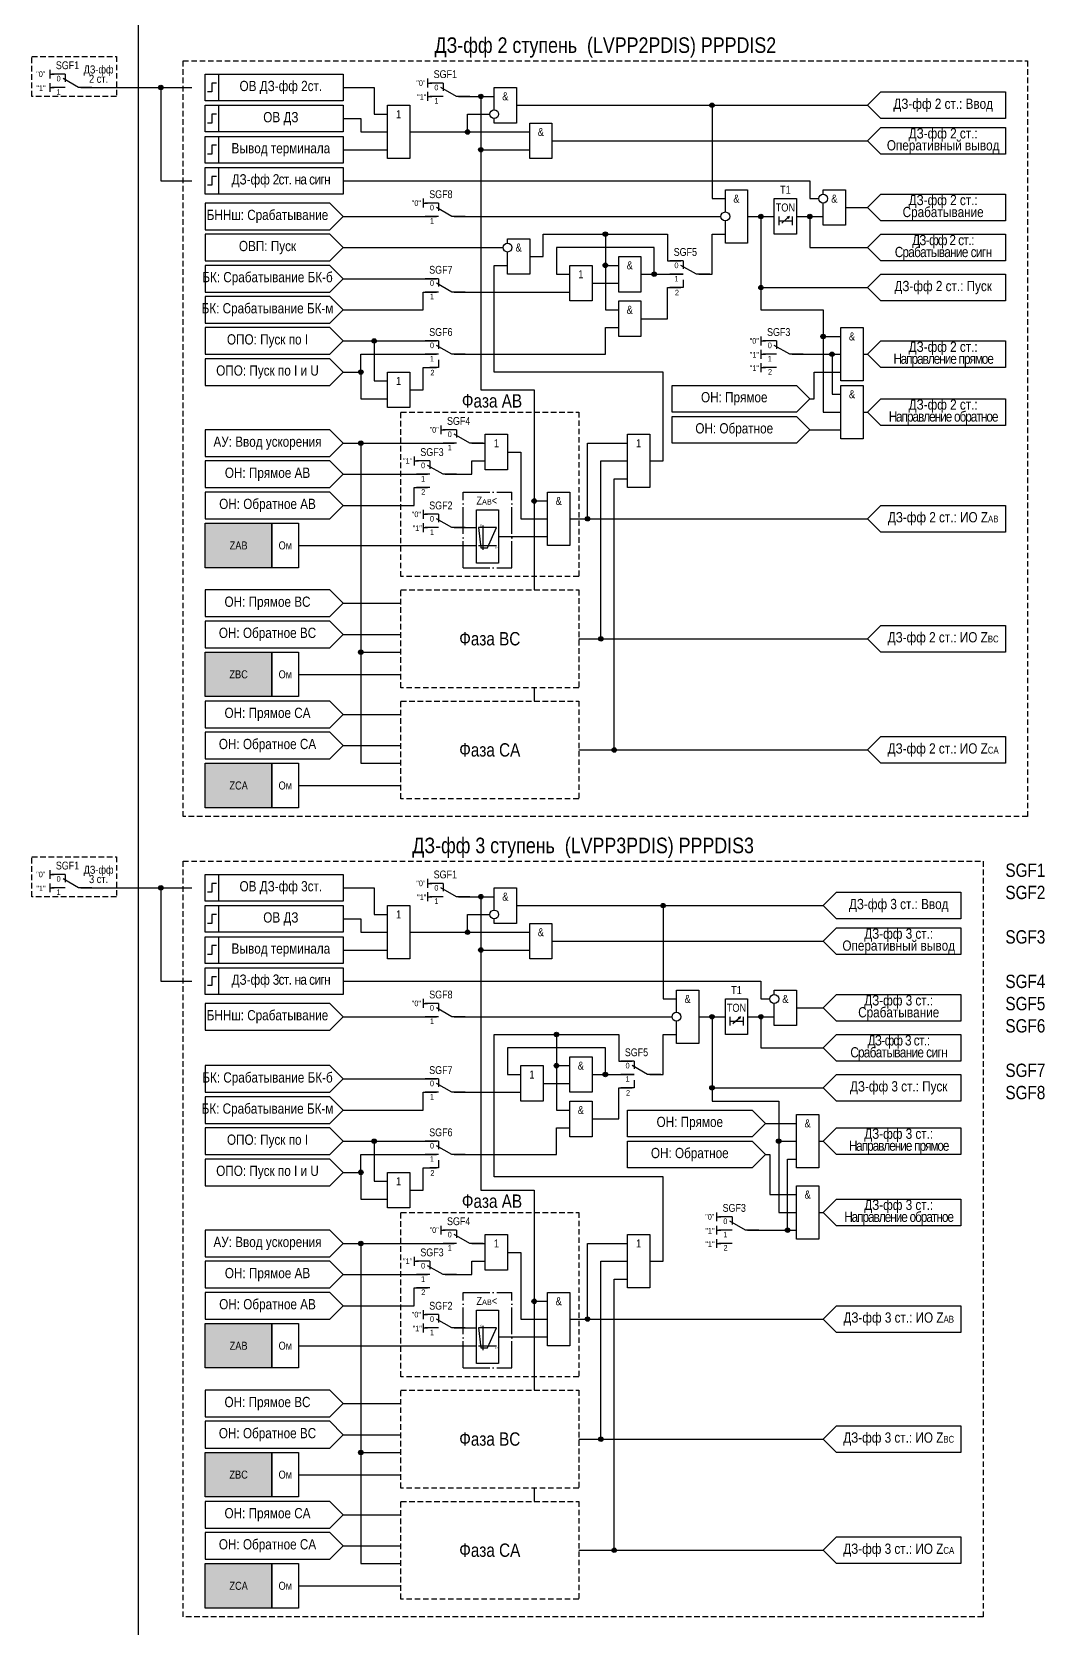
# Model space of a CAD drawing. Header units: millimetres. Extents: x -68 to 4847, y -35 to 2390.
# Drawn here: x -24 to 202.6, y 802.5 to 1161.5 of the extents above; entities that cross this region are included whole.
import ezdxf
from ezdxf.enums import TextEntityAlignment as Align

# ---------------------------------------------------------------- set-up
doc = ezdxf.new("R2010")
doc.units = ezdxf.units.MM
doc.linetypes.add('ACAD_ISO04W100', pattern=[30, 24, -3, 0, -3])
doc.linetypes.add('штриховая2', pattern=[0.375, 0.25, -0.125])
doc.layers.add('TEXT', color=7, linetype='Continuous', lineweight=25)
doc.layers.add('Основная', color=7, linetype='Continuous')
doc.styles.add('1.8_Gost_RD', font='ARIALN.TTF', dxfattribs={"height": 1.8})
doc.styles.add('2.5_Gost_RD', font='ARIALN.TTF', dxfattribs={"height": 2.5})
doc.styles.add('3.5_Gost_RD', font='ARIALN.TTF', dxfattribs={"height": 3.5})
doc.styles.add('Вывод', font='ARIALN.TTF', dxfattribs={"height": 2.5})
doc.styles.add('Компонент', font='ARIALN.TTF', dxfattribs={"height": 3.5})

# ---------------------------------------------------------------- blocks, each defined once
blk = doc.blocks.new('*U31')
at = {"layer": 'Основная', "color": 0}
blk.add_line((0, 0), (7, 4), dxfattribs=at)
at = {"layer": 'Основная', "ltscale": 0.35}
blk.add_line((6, 6), (6, 2.5), dxfattribs=at)
blk = doc.blocks.new('*U32')
at = {"layer": 'Основная', "color": 0}
for p, q in [((-3, 6), (-9, 6)), ((-3, 0), (-9, 0)), ((9, 0), (3, 0))]:
    blk.add_line(p, q, dxfattribs=at)
at = {"layer": 'Основная', "ltscale": 0.25, "xscale": -1}
blk.add_blockref('*U31', (3, 0), dxfattribs=at)
at = {"layer": 'Основная'}
for tag, height, style, p in [('В1', 2.5, 'Вывод', (-14, 6)), ('ОУ', 3.5, 'Компонент', (-2, 10)), ('В2', 2.5, 'Вывод', (-6, 4)), ('В3', 2.5, 'Вывод', (-6, -2))]:
    blk.add_attdef(tag, text='', height=height, dxfattribs=dict(at, style=style)).set_placement(p, align=Align.MIDDLE_CENTER)
blk = doc.blocks.new('Точка')
at = {"ltscale": 100}
h = blk.add_hatch(color=256, dxfattribs=at)
h.dxf.hatch_style = 1
edge = h.paths.add_edge_path()
edge.add_arc((0, 0), 0.5, 0, 360)
blk.add_circle((0, 0), 0.5, dxfattribs=at)
blk = doc.blocks.new('*U42')
at = {"layer": 'Основная', "color": 0}
for p, q in [((-3, 6), (-9, 6)), ((-3, 0), (-9, 0)), ((9, 0), (3, 0))]:
    blk.add_line(p, q, dxfattribs=at)
at = {"layer": 'Основная', "ltscale": 0.25, "xscale": -1}
blk.add_blockref('*U31', (3, 0), dxfattribs=at)
at = {"layer": 'Основная'}
for tag, height, style, p in [('В1', 2.5, 'Вывод', (-13, 6)), ('ОУ', 3.5, 'Компонент', (-2, 10)), ('В2', 2.5, 'Вывод', (-6, 4)), ('В3', 2.5, 'Вывод', (-6, -2))]:
    blk.add_attdef(tag, text='', height=height, dxfattribs=dict(at, style=style)).set_placement(p, align=Align.MIDDLE_CENTER)
blk = doc.blocks.new('*U48')
at = {"layer": 'Основная', "color": 0}
for p, q in [((-3, 6), (-9, 6)), ((-3, 0), (-9, 0)), ((9, 0), (3, 0))]:
    blk.add_line(p, q, dxfattribs=at)
at = {"layer": 'Основная', "ltscale": 0.25, "xscale": -1}
blk.add_blockref('*U31', (3, 0), dxfattribs=at)
at = {"layer": 'Основная'}
for tag, height, style, p in [('В1', 2.5, 'Вывод', (-13, 6)), ('ОУ', 3.5, 'Компонент', (-2, 10)), ('В2', 2.5, 'Вывод', (-6, 4)), ('В3', 2.5, 'Вывод', (-6, -2))]:
    blk.add_attdef(tag, text='', height=height, dxfattribs=dict(at, style=style)).set_placement(p, align=Align.MIDDLE_CENTER)
blk = doc.blocks.new('*U47')
at = {"layer": 'Основная', "color": 0}
for p, q in [((-3, 6), (-9, 6)), ((-3, 0), (-9, 0)), ((9, 0), (3, 0))]:
    blk.add_line(p, q, dxfattribs=at)
at = {"layer": 'Основная', "ltscale": 0.25, "xscale": -1}
blk.add_blockref('*U31', (3, 0), dxfattribs=at)
at = {"layer": 'Основная'}
for tag, height, style, p in [('В1', 2.5, 'Вывод', (-13, 6)), ('ОУ', 3.5, 'Компонент', (-2, 10)), ('В2', 2.5, 'Вывод', (-6, 4)), ('В3', 2.5, 'Вывод', (-6, -2))]:
    blk.add_attdef(tag, text='', height=height, dxfattribs=dict(at, style=style)).set_placement(p, align=Align.MIDDLE_CENTER)
blk = doc.blocks.new('*U22')
at = {"layer": 'Основная', "linetype": 'ACAD_ISO04W100', "ltscale": 0.25}
for p, q in [((0, 0), (11, 0)), ((0, -17), (0, 0)), ((11, -17), (11, 0)), ((0, -17), (11, -17))]:
    blk.add_line(p, q, dxfattribs=at)
at = {"layer": 'Основная', "style": 'Компонент'}
blk.add_attdef('ОУ', text='', height=3.5, dxfattribs=at).set_placement((11, 0), align=Align.MIDDLE_CENTER)
blk = doc.blocks.new('*U43')
at = {"layer": 'Основная', "color": 0}
for p, q in [((-3, 6), (-9, 6)), ((-3, 0), (-9, 0)), ((9, 0), (3, 0))]:
    blk.add_line(p, q, dxfattribs=at)
at = {"layer": 'Основная', "ltscale": 0.25, "xscale": -1}
blk.add_blockref('*U31', (3, 0), dxfattribs=at)
at = {"layer": 'Основная'}
for tag, height, style, p in [('В1', 2.5, 'Вывод', (-14, 6)), ('ОУ', 3.5, 'Компонент', (-2, 10)), ('В2', 2.5, 'Вывод', (-6, 4)), ('В3', 2.5, 'Вывод', (-6, -2))]:
    blk.add_attdef(tag, text='', height=height, dxfattribs=dict(at, style=style)).set_placement(p, align=Align.MIDDLE_CENTER)

msp = doc.modelspace()

# ---------------------------------------------------------------- hatches: boundary and pattern name
at = {"ltscale": 100, "true_color": 0xef8637}
h = msp.add_hatch(color=30, dxfattribs=at)
h.dxf.hatch_style = 1
h.paths.add_polyline_path([(15, 1051), (30, 1051), (30, 1041), (15, 1041)])
h = msp.add_hatch(color=30, dxfattribs=at)
h.dxf.hatch_style = 1
h.paths.add_polyline_path([(15, 1022), (30, 1022), (30, 1012), (15, 1012)])
h = msp.add_hatch(color=30, dxfattribs=at)
h.dxf.hatch_style = 1
h.paths.add_polyline_path([(15, 997), (30, 997), (30, 987), (15, 987)])
h = msp.add_hatch(color=30, dxfattribs=at)
h.dxf.hatch_style = 1
h.paths.add_polyline_path([(15, 871), (30, 871), (30, 861), (15, 861)])
h = msp.add_hatch(color=30, dxfattribs=at)
h.dxf.hatch_style = 1
h.paths.add_polyline_path([(15, 842), (30, 842), (30, 832), (15, 832)])
h = msp.add_hatch(color=30, dxfattribs=at)
h.dxf.hatch_style = 1
h.paths.add_polyline_path([(15, 817), (30, 817), (30, 807), (15, 807)])

# ---------------------------------------------------------------- linework, layer by layer
at = {"color": 6, "ltscale": 100}
for p, q in [((-20, 1153), (-20, 1151)), ((-20, 1152), (-19, 1152)), ((-20, 1150), (-20, 1148)), ((-20, 1149), (-19, 1149)), ((-20, 973), (-20, 971)), ((-20, 972), (-19, 972)), ((-20, 970), (-20, 968)), ((-20, 969), (-19, 969))]:
    msp.add_line(p, q, dxfattribs=at)
at = {"ltscale": 100}
for p, q in [((65, 1151), (65, 1149)), ((65, 1150), (66, 1150)), ((65, 1148), (65, 1146)), ((65, 1147), (66, 1147)), ((64, 1124), (64, 1122)), ((64, 1123), (65, 1123)), ((140, 1093), (140, 1091)), ((140, 1092), (141, 1092)), ((140, 1090), (140, 1088)), ((140, 1089), (141, 1089)), ((140, 1087), (140, 1085)), ((140, 1086), (141, 1086)), ((143.5, 1086), (140.5, 1086)), ((68, 1073), (68, 1071)), ((68, 1072), (69, 1072)), ((62, 1066), (62, 1064)), ((62, 1065), (63, 1065)), ((65.5, 1059), (62.5, 1059)), ((64, 1054), (64, 1052)), ((64, 1053), (65, 1053)), ((64, 1051), (64, 1049)), ((64, 1050), (65, 1050)), ((65, 971), (65, 969)), ((65, 970), (66, 970)), ((65, 968), (65, 966)), ((65, 967), (66, 967)), ((64, 944), (64, 942)), ((64, 943), (65, 943)), ((130, 896), (130, 894)), ((130, 895), (131, 895)), ((68, 893), (68, 891)), ((68, 892), (69, 892)), ((130, 893), (130, 891)), ((130, 892), (131, 892)), ((130, 890), (130, 888)), ((130, 889), (131, 889)), ((133.5, 889), (130.5, 889)), ((62, 886), (62, 884)), ((62, 885), (63, 885)), ((65.5, 879), (62.5, 879)), ((64, 874), (64, 872)), ((64, 873), (65, 873)), ((64, 871), (64, 869)), ((64, 870), (65, 870))]:
    msp.add_line(p, q, dxfattribs=at)
at = {"color": 7, "ltscale": 100}
for p, q in [((144.7027, 1118.463), (146.3736, 1119.9489)), ((146.3736, 1119.9489), (145.8516, 1119.7261)), ((146.3736, 1119.9489), (146.1068, 1119.4826)), ((133.7027, 938.463), (135.3736, 939.9489)), ((135.3736, 939.9489), (134.8516, 939.7261)), ((135.3736, 939.9489), (135.1068, 939.4826))]:
    msp.add_line(p, q, dxfattribs=at)
at = {"color": 3, "ltscale": 100}
msp.add_lwpolyline([(0, 1360), (370, 1360), (370, 0), (0, 0)], close=True, dxfattribs=at)
at = {"color": 6, "linetype": 'штриховая2', "ltscale": 5}
for points in [[(-24, 1156), (-5, 1156), (-5, 1147), (-24, 1147)], [(-24, 976), (-5, 976), (-5, 967), (-24, 967)]]:
    msp.add_lwpolyline(points, close=True, dxfattribs=at)
at = {"linetype": 'штриховая2', "ltscale": 5}
for points in [[(10, 1155), (200, 1155), (200, 985), (10, 985)], [(10, 975), (190, 975), (190, 805), (10, 805)]]:
    msp.add_lwpolyline(points, close=True, dxfattribs=at)
at = {"color": 6, "ltscale": 100}
for points in [[(-13, 1149), (12, 1149)], [(-13, 1149), (5, 1149), (5, 1128), (12, 1128)], [(-13, 969), (12, 969)], [(-13, 969), (5, 969), (5, 948), (12, 948)]]:
    msp.add_lwpolyline(points, dxfattribs=at)
at = {"ltscale": 100}
for points in [[(15, 1152), (18, 1152), (18, 1146), (15, 1146)], [(15, 1152), (46, 1152), (46, 1146), (15, 1146)], [(195, 1142), (167, 1142), (164, 1145), (167, 1148), (195, 1148)], [(15, 1145), (18, 1145), (18, 1139), (15, 1139)], [(15, 1145), (46, 1145), (46, 1139), (15, 1139)], [(56, 1145), (61, 1145), (61, 1133), (56, 1133)], [(88, 1141), (93, 1141), (93, 1133), (88, 1133)], [(167, 1140), (195, 1140), (195, 1134), (167, 1134), (164, 1137)], [(15, 1138), (18, 1138), (18, 1132), (15, 1132)], [(15, 1138), (46, 1138), (46, 1132), (15, 1132)], [(15, 1131), (18, 1131), (18, 1125), (15, 1125)], [(15, 1131), (46, 1131), (46, 1125), (15, 1125)], [(143, 1124), (148, 1124), (148, 1116), (143, 1116)], [(167, 1125), (195, 1125), (195, 1119), (167, 1119), (164, 1122)], [(167, 1116), (195, 1116), (195, 1110), (167, 1110), (164, 1113)], [(108, 1103), (108, 1111), (113, 1111), (113, 1103)], [(167, 1107), (195, 1107), (195, 1101), (167, 1101), (164, 1104)], [(108, 1093), (108, 1101), (113, 1101), (113, 1093)], [(158, 1095), (163, 1095), (163, 1083), (158, 1083)], [(195, 1086), (167, 1086), (164, 1089), (167, 1092), (195, 1092)], [(56, 1085), (61, 1085), (61, 1077), (56, 1077)], [(148, 1082), (151, 1079), (148, 1076), (120, 1076), (120, 1082)], [(158, 1082), (163, 1082), (163, 1070), (158, 1070)], [(195, 1073), (167, 1073), (164, 1076), (167, 1079), (195, 1079)], [(148, 1075), (151, 1072), (148, 1069), (120, 1069), (120, 1075)], [(110, 1071), (115, 1071), (115, 1059), (110, 1059)], [(92, 1058), (97, 1058), (97, 1046), (92, 1046)], [(76, 1054), (81, 1054), (81, 1042), (76, 1042)], [(195, 1055), (195, 1049), (167, 1049), (164, 1052), (167, 1055)], [(15, 1051), (30, 1051), (30, 1041), (15, 1041)], [(30, 1051), (36, 1051), (36, 1041), (30, 1041)], [(195, 1028), (195, 1022), (167, 1022), (164, 1025), (167, 1028)], [(15, 1022), (30, 1022), (30, 1012), (15, 1012)], [(30, 1022), (36, 1022), (36, 1012), (30, 1012)], [(195, 1003), (195, 997), (167, 997), (164, 1000), (167, 1003)], [(15, 997), (30, 997), (30, 987), (15, 987)], [(30, 997), (36, 997), (36, 987), (30, 987)], [(15, 972), (18, 972), (18, 966), (15, 966)], [(15, 972), (46, 972), (46, 966), (15, 966)], [(185, 962), (157, 962), (154, 965), (157, 968), (185, 968)], [(15, 965), (18, 965), (18, 959), (15, 959)], [(15, 965), (46, 965), (46, 959), (15, 959)], [(56, 965), (61, 965), (61, 953), (56, 953)], [(88, 961), (93, 961), (93, 953), (88, 953)], [(157, 960), (185, 960), (185, 954), (157, 954), (154, 957)], [(15, 958), (18, 958), (18, 952), (15, 952)], [(15, 958), (46, 958), (46, 952), (15, 952)], [(15, 951), (18, 951), (18, 945), (15, 945)], [(15, 951), (46, 951), (46, 945), (15, 945)], [(157, 945), (185, 945), (185, 939), (157, 939), (154, 942)], [(132, 944), (137, 944), (137, 936), (132, 936)], [(157, 936), (185, 936), (185, 930), (157, 930), (154, 933)], [(97, 923), (97, 931), (102, 931), (102, 923)], [(157, 927), (185, 927), (185, 921), (157, 921), (154, 924)], [(97, 913), (97, 921), (102, 921), (102, 913)], [(138, 919), (141, 916), (138, 913), (110, 913), (110, 919)], [(148, 918), (153, 918), (153, 906), (148, 906)], [(138, 912), (141, 909), (138, 906), (110, 906), (110, 912)], [(185, 909), (157, 909), (154, 912), (157, 915), (185, 915)], [(56, 905), (61, 905), (61, 897), (56, 897)], [(148, 902), (153, 902), (153, 890), (148, 890)], [(185, 893), (157, 893), (154, 896), (157, 899), (185, 899)], [(110, 891), (115, 891), (115, 879), (110, 879)], [(92, 878), (97, 878), (97, 866), (92, 866)], [(76, 874), (81, 874), (81, 862), (76, 862)], [(185, 875), (185, 869), (157, 869), (154, 872), (157, 875)], [(15, 871), (30, 871), (30, 861), (15, 861)], [(30, 871), (36, 871), (36, 861), (30, 861)], [(185, 848), (185, 842), (157, 842), (154, 845), (157, 848)], [(15, 842), (30, 842), (30, 832), (15, 832)], [(30, 842), (36, 842), (36, 832), (30, 832)], [(185, 823), (185, 817), (157, 817), (154, 820), (157, 823)], [(15, 817), (30, 817), (30, 807), (15, 807)], [(30, 817), (36, 817), (36, 807), (30, 807)]]:
    msp.add_lwpolyline(points, close=True, dxfattribs=at)
at = {"lineweight": 30, "ltscale": 100}
for points in [[(17.5, 1150), (16.5, 1150), (16.5, 1148), (15.5, 1148)], [(17.5, 1143), (16.5, 1143), (16.5, 1141), (15.5, 1141)], [(17.5, 1136), (16.5, 1136), (16.5, 1134), (15.5, 1134)], [(17.5, 1129), (16.5, 1129), (16.5, 1127), (15.5, 1127)], [(17.5, 970), (16.5, 970), (16.5, 968), (15.5, 968)], [(17.5, 963), (16.5, 963), (16.5, 961), (15.5, 961)], [(17.5, 956), (16.5, 956), (16.5, 954), (15.5, 954)], [(17.5, 949), (16.5, 949), (16.5, 947), (15.5, 947)]]:
    msp.add_lwpolyline(points, dxfattribs=at)
at = {"ltscale": 100}
for points in [[(46, 1149), (53, 1149), (53, 1143), (56, 1143)], [(80, 1144), (80, 1149), (85, 1149), (85, 1141), (80, 1141), (80, 1142)], [(72, 1147), (80, 1147)], [(72, 1147), (72, 1147)], [(72, 1147), (77, 1147), (77, 1135), (88, 1135)], [(72, 1147), (77, 1147), (77, 1081), (89, 1081), (89, 1056), (92, 1056)], [(72, 1147), (77, 1147), (77, 1081), (89, 1081), (89, 1036)], [(46, 1142), (50, 1142), (50, 1139), (56, 1139)], [(61, 1139), (74, 1139), (74, 1143), (79, 1143)], [(85, 1145), (164, 1145)], [(85, 1145), (129, 1145), (129, 1124), (132, 1124)], [(61, 1139), (88, 1139)], [(46, 1135), (56, 1135)], [(93, 1137), (164, 1137)], [(46, 1128), (151, 1128), (151, 1124), (153, 1124)], [(132, 1121), (132, 1126), (137, 1126), (137, 1114), (132, 1114), (132, 1119)], [(154, 1125), (154, 1126), (159, 1126), (159, 1118), (154, 1118), (154, 1123)], [(46, 1120), (43, 1123), (15, 1123), (15, 1117), (43, 1117), (46, 1120)], [(159, 1122), (164, 1122)], [(46, 1120), (67, 1120)], [(71, 1120), (131, 1120)], [(137, 1120), (140, 1120), (140, 1099), (154, 1099), (154, 1093), (158, 1093)], [(137, 1120), (140, 1120), (140, 1099), (154, 1099), (154, 1076), (158, 1076)], [(137, 1120), (143, 1120)], [(137, 1120), (140, 1120), (140, 1104), (164, 1104)], [(144, 1120), (144, 1118)], [(144, 1119), (147, 1119)], [(147, 1120), (147, 1118)], [(148, 1120), (151, 1120), (151, 1113), (164, 1113)], [(148, 1120), (154, 1120)], [(46, 1113), (43, 1116), (15, 1116), (15, 1110), (43, 1110), (46, 1113)], [(46, 1113), (82, 1113)], [(83, 1114), (83, 1115), (88, 1115), (88, 1107), (83, 1107), (83, 1112)], [(88, 1111), (91, 1111), (91, 1116), (105, 1116), (105, 1099), (108, 1099)], [(88, 1111), (91, 1111), (91, 1116), (105, 1116), (105, 1109), (108, 1109)], [(88, 1111), (91, 1111), (91, 1116), (119, 1116), (119, 1110), (122, 1110)], [(113, 1107), (116, 1107), (116, 1113), (94, 1113), (94, 1107), (97, 1107)], [(126, 1107), (129, 1107), (129, 1116), (132, 1116)], [(46, 1106), (43, 1109), (15, 1109), (15, 1103), (43, 1103), (46, 1106)], [(46, 1106), (67, 1106)], [(115, 1065), (118, 1065), (118, 1085), (80, 1085), (80, 1109), (83, 1109)], [(102, 1109), (102, 1101), (97, 1101), (97, 1109), (102, 1109)], [(113, 1107), (122.5, 1107)], [(122.5, 1105.75), (122.5, 1104), (119.5, 1104)], [(46, 1099), (64, 1099), (64, 1103), (67, 1103)], [(71, 1103), (97, 1103)], [(102, 1105), (108, 1105)], [(113, 1097), (119, 1097), (119, 1104), (122, 1104)], [(46, 1099), (43, 1102), (15, 1102), (15, 1096), (43, 1096), (46, 1099)], [(46, 1092), (43, 1095), (15, 1095), (15, 1089), (43, 1089), (46, 1092)], [(71, 1089), (105, 1089), (105, 1095), (108, 1095)], [(46, 1092), (53, 1092), (53, 1083), (56, 1083)], [(46, 1092), (67, 1092)], [(46, 1085), (43, 1088), (15, 1088), (15, 1082), (43, 1082), (46, 1085)], [(46, 1085), (50, 1085), (50, 1089), (67, 1089)], [(147, 1089), (158, 1089)], [(147, 1089), (156, 1089), (156, 1080), (158, 1080)], [(163, 1089), (164, 1089)], [(46, 1085), (50, 1085), (50, 1079), (56, 1079)], [(61, 1081), (64, 1081), (64, 1086), (67, 1086)], [(67.5, 1087.75), (67.5, 1086), (65.5, 1086)], [(151, 1079), (152, 1079), (152, 1085), (158, 1085)], [(163, 1076), (164, 1076)], [(46, 1069), (43, 1072), (15, 1072), (15, 1066), (43, 1066), (46, 1069)], [(83, 1071), (83, 1063), (78, 1063), (78, 1071), (83, 1071)], [(151, 1072), (158, 1072)], [(46, 1069), (71, 1069)], [(46, 1069), (50, 1069), (50, 1022), (59, 1022)], [(46, 1069), (50, 1069), (50, 997), (59, 997)], [(75, 1069), (78, 1069)], [(83, 1067), (86, 1067), (86, 1052), (92, 1052)], [(97, 1052), (101, 1052), (101, 1069), (110, 1069)], [(46, 1062), (43, 1065), (15, 1065), (15, 1059), (43, 1059), (46, 1062)], [(69, 1062), (75, 1062), (75, 1065), (78, 1065)], [(99, 1025), (104, 1025), (104, 1065), (110, 1065)], [(46, 1062), (65, 1062)], [(99, 1000), (107, 1000), (107, 1061), (110, 1061)], [(46, 1055), (43, 1058), (15, 1058), (15, 1052), (43, 1052), (46, 1055)], [(46, 1055), (62, 1055), (62, 1059), (65, 1059)], [(97, 1052), (164, 1052)], [(71, 1050), (76, 1050)], [(76.5, 1050), (77, 1045.5), (78.5, 1045.5), (80.5, 1050), (76.5, 1050)], [(77.5, 1045), (77.5, 1050.5)], [(36, 1046), (76, 1046)], [(76.5, 1046), (80.5, 1046)], [(81, 1048), (92, 1048)], [(46, 1033), (43, 1036), (15, 1036), (15, 1030), (43, 1030), (46, 1033)], [(46, 1033), (59, 1033)], [(46, 1026), (43, 1029), (15, 1029), (15, 1023), (43, 1023), (46, 1026)], [(46, 1026), (59, 1026)], [(99, 1025), (164, 1025)], [(36, 1017), (59, 1017)], [(89, 1014), (89, 1011)], [(46, 1008), (43, 1011), (15, 1011), (15, 1005), (43, 1005), (46, 1008)], [(46, 1008), (59, 1008)], [(46, 1001), (43, 1004), (15, 1004), (15, 998), (43, 998), (46, 1001)], [(46, 1001), (59, 1001)], [(99, 1000), (164, 1000)], [(36, 992), (59, 992)], [(46, 969), (53, 969), (53, 963), (56, 963)], [(72, 967), (80, 967)], [(72, 967), (72, 967)], [(72, 967), (77, 967), (77, 955), (88, 955)], [(72, 967), (77, 967), (77, 901), (89, 901), (89, 876), (92, 876)], [(72, 967), (77, 967), (77, 901), (89, 901), (89, 856)], [(80, 964), (80, 969), (85, 969), (85, 961), (80, 961), (80, 962)], [(61, 959), (74, 959), (74, 963), (79, 963)], [(85, 965), (154, 965)], [(85, 965), (118, 965), (118, 944), (121, 944)], [(46, 962), (50, 962), (50, 959), (56, 959)], [(61, 959), (88, 959)], [(46, 955), (56, 955)], [(93, 957), (154, 957)], [(46, 948), (140, 948), (140, 944), (142, 944)], [(121, 941), (121, 946), (126, 946), (126, 934), (121, 934), (121, 939)], [(143, 945), (143, 946), (148, 946), (148, 938), (143, 938), (143, 943)], [(46, 940), (43, 943), (15, 943), (15, 937), (43, 937), (46, 940)], [(148, 942), (154, 942)], [(46, 940), (67, 940)], [(71, 940), (120, 940)], [(126, 940), (129, 940), (129, 921), (144, 921), (144, 912), (148, 912)], [(126, 940), (129, 940), (129, 921), (144, 921), (144, 896), (148, 896)], [(126, 940), (132, 940)], [(126, 940), (129, 940), (129, 924), (154, 924)], [(133, 940), (133, 938)], [(133, 939), (136, 939)], [(136, 940), (136, 938)], [(137, 940), (140, 940), (140, 933), (154, 933)], [(137, 940), (143, 940)], [(115, 885), (118, 885), (118, 904), (80, 904), (80, 936), (94, 936), (94, 919), (97, 919)], [(115, 885), (118, 885), (118, 904), (80, 904), (80, 936), (94, 936), (94, 929), (97, 929)], [(115, 885), (118, 885), (118, 904), (80, 904), (80, 936), (108, 936), (108, 930), (111, 930)], [(115, 927), (118, 927), (118, 936), (121, 936)], [(102, 927), (105, 927), (105, 933), (83, 933), (83, 927), (86, 927)], [(46, 926), (43, 929), (15, 929), (15, 923), (43, 923), (46, 926)], [(91, 929), (91, 921), (86, 921), (86, 929), (91, 929)], [(102, 927), (111.5, 927)], [(46, 926), (67, 926)], [(46, 919), (64, 919), (64, 923), (67, 923)], [(71, 923), (86, 923)], [(91, 925), (97, 925)], [(102, 917), (108, 917), (108, 924), (111, 924)], [(111.5, 925.75), (111.5, 924), (108.5, 924)], [(46, 919), (43, 922), (15, 922), (15, 916), (43, 916), (46, 919)], [(141, 916), (148, 916)], [(46, 912), (43, 915), (15, 915), (15, 909), (43, 909), (46, 912)], [(46, 912), (53, 912), (53, 903), (56, 903)], [(46, 912), (67, 912)], [(71, 909), (94, 909), (94, 915), (97, 915)], [(153, 912), (154, 912)], [(46, 905), (50, 905), (50, 909), (67, 909)], [(141, 909), (142, 909), (142, 900), (148, 900)], [(46, 905), (43, 908), (15, 908), (15, 902), (43, 902), (46, 905)], [(46, 905), (50, 905), (50, 899), (56, 899)], [(61, 901), (64, 901), (64, 906), (67, 906)], [(67.5, 907.75), (67.5, 906), (65.5, 906)], [(137, 892), (146, 892), (146, 908), (148, 908)], [(153, 896), (154, 896)], [(46, 889), (43, 892), (15, 892), (15, 886), (43, 886), (46, 889)], [(83, 891), (83, 883), (78, 883), (78, 891), (83, 891)], [(137, 892), (148, 892)], [(46, 889), (71, 889)], [(46, 889), (50, 889), (50, 842), (59, 842)], [(46, 889), (50, 889), (50, 817), (59, 817)], [(75, 889), (78, 889)], [(83, 887), (86, 887), (86, 872), (92, 872)], [(97, 872), (101, 872), (101, 889), (110, 889)], [(46, 882), (43, 885), (15, 885), (15, 879), (43, 879), (46, 882)], [(69, 882), (75, 882), (75, 885), (78, 885)], [(99, 845), (104, 845), (104, 885), (110, 885)], [(46, 882), (65, 882)], [(99, 820), (107, 820), (107, 881), (110, 881)], [(46, 875), (43, 878), (15, 878), (15, 872), (43, 872), (46, 875)], [(46, 875), (62, 875), (62, 879), (65, 879)], [(71, 870), (76, 870)], [(76.5, 870), (77, 865.5), (78.5, 865.5), (80.5, 870), (76.5, 870)], [(77.5, 865), (77.5, 870.5)], [(97, 872), (154, 872)], [(36, 866), (76, 866)], [(76.5, 866), (80.5, 866)], [(81, 868), (92, 868)], [(46, 853), (43, 856), (15, 856), (15, 850), (43, 850), (46, 853)], [(46, 853), (59, 853)], [(46, 846), (43, 849), (15, 849), (15, 843), (43, 843), (46, 846)], [(46, 846), (59, 846)], [(99, 845), (154, 845)], [(36, 837), (59, 837)], [(89, 834), (89, 831)], [(46, 828), (43, 831), (15, 831), (15, 825), (43, 825), (46, 828)], [(46, 828), (59, 828)], [(46, 821), (43, 824), (15, 824), (15, 818), (43, 818), (46, 821)], [(46, 821), (59, 821)], [(99, 820), (154, 820)], [(36, 812), (59, 812)]]:
    msp.add_lwpolyline(points, dxfattribs=at)
at = {"color": 251, "linetype": 'штриховая2', "ltscale": 5, "true_color": 0x58595b}
for points in [[(59, 1076), (99, 1076), (99, 1039), (59, 1039)], [(59, 1036), (99, 1036), (99, 1014), (59, 1014)], [(59, 1011), (99, 1011), (99, 989), (59, 989)], [(59, 896), (99, 896), (99, 859), (59, 859)], [(59, 856), (99, 856), (99, 834), (59, 834)], [(59, 831), (99, 831), (99, 809), (59, 809)]]:
    msp.add_lwpolyline(points, close=True, dxfattribs=at)
at = {"ltscale": 100}
for centre in [(80, 1143), (154, 1124), (132, 1120), (83, 1113), (80, 963), (143, 944), (121, 940)]:
    msp.add_circle(centre, 1, dxfattribs=at)

# ---------------------------------------------------------------- block references
for p in [(5, 1149), (129, 1145), (74, 1139), (77, 1135), (140, 1120), (151, 1120), (105, 1116), (105, 1109), (116, 1107), (140, 1104), (53, 1092), (154, 1093), (156, 1089), (50, 1085), (50, 1069), (89, 1056), (101, 1052), (104, 1025), (50, 1022), (107, 1000), (5, 969), (118, 965), (74, 959), (77, 955), (129, 940), (140, 940), (94, 936), (94, 929), (105, 927), (129, 924), (53, 912), (144, 912), (50, 905), (146, 892), (50, 889), (89, 876), (101, 872), (104, 845), (50, 842), (107, 820)]:
    msp.add_blockref('Точка', p, dxfattribs=at)
at = {"color": 1, "ltscale": 100}
for p in [(77, 1147), (77, 967)]:
    msp.add_blockref('Точка', p, dxfattribs=at)
at = {"layer": 'Основная', "color": 6, "ltscale": 0.25, "xscale": 0.5, "yscale": 0.5, "zscale": 0.5}
for p in [(-15, 1149), (-15, 969)]:
    msp.add_blockref('*U32', p, dxfattribs=at).add_auto_attribs({'ОУ': 'SGF1', 'В1': '"0"', 'В2': '0', 'В3': '1'})
at = {"layer": 'Основная', "ltscale": 0.25, "xscale": 0.5, "yscale": 0.5, "zscale": 0.5}
for name, p, values in [('*U47', (70, 1147), {'ОУ': 'SGF1', 'В1': '"0"', 'В2': '0', 'В3': '1'}), ('*U47', (69, 1120), {'ОУ': 'SGF8', 'В1': '"0"', 'В2': '0', 'В3': '1'}), ('*U42', (145, 1089), {'ОУ': 'SGF3', 'В1': '"0"', 'В2': '0', 'В3': '1'}), ('*U47', (73, 1069), {'ОУ': 'SGF4', 'В1': '"0"', 'В2': '0', 'В3': '1'}), ('*U42', (67, 1062), {'ОУ': 'SGF3', 'В1': '"1"', 'В2': '0', 'В3': '1'}), ('*U48', (69, 1050), {'ОУ': 'SGF2', 'В1': '"0"', 'В2': '0', 'В3': '1'}), ('*U47', (70, 967), {'ОУ': 'SGF1', 'В1': '"0"', 'В2': '0', 'В3': '1'}), ('*U47', (69, 940), {'ОУ': 'SGF8', 'В1': '"0"', 'В2': '0', 'В3': '1'}), ('*U42', (135, 892), {'ОУ': 'SGF3', 'В1': '"0"', 'В2': '0', 'В3': '1'}), ('*U47', (73, 889), {'ОУ': 'SGF4', 'В1': '"0"', 'В2': '0', 'В3': '1'}), ('*U42', (67, 882), {'ОУ': 'SGF3', 'В1': '"1"', 'В2': '0', 'В3': '1'}), ('*U48', (69, 870), {'ОУ': 'SGF2', 'В1': '"0"', 'В2': '0', 'В3': '1'})]:
    msp.add_blockref(name, p, dxfattribs=at).add_auto_attribs(values)
at = {"layer": 'Основная', "ltscale": 0.25}
ref = msp.add_blockref('*U43', (124, 1107), dxfattribs=dict(at, xscale=0.5, yscale=0.5, zscale=0.5))
ref.add_attrib('ОУ', 'SGF5', dxfattribs={"height": 1.75, "style": 'Компонент'}).set_placement((123, 1112), align=Align.MIDDLE_CENTER)
ref.add_attrib('В2', '0', dxfattribs={"height": 1.25, "style": 'Вывод'}).set_placement((121, 1109), align=Align.MIDDLE_CENTER)
ref.add_attrib('В3', '1', dxfattribs={"height": 1.25, "style": 'Вывод'}).set_placement((121, 1106), align=Align.MIDDLE_CENTER)
ref = msp.add_blockref('*U43', (69, 1103), dxfattribs=dict(at, xscale=0.5, yscale=0.5, zscale=0.5))
ref.add_attrib('ОУ', 'SGF7', dxfattribs={"height": 1.75, "style": 'Компонент'}).set_placement((68, 1108), align=Align.MIDDLE_CENTER)
ref.add_attrib('В2', '0', dxfattribs={"height": 1.25, "style": 'Вывод'}).set_placement((66, 1105), align=Align.MIDDLE_CENTER)
ref.add_attrib('В3', '1', dxfattribs={"height": 1.25, "style": 'Вывод'}).set_placement((66, 1102), align=Align.MIDDLE_CENTER)
ref = msp.add_blockref('*U43', (69, 1089), dxfattribs=dict(at, xscale=0.5, yscale=0.5, zscale=0.5))
ref.add_attrib('ОУ', 'SGF6', dxfattribs={"height": 1.75, "style": 'Компонент'}).set_placement((68, 1094), align=Align.MIDDLE_CENTER)
ref.add_attrib('В2', '0', dxfattribs={"height": 1.25, "style": 'Вывод'}).set_placement((66, 1091), align=Align.MIDDLE_CENTER)
ref.add_attrib('В3', '1', dxfattribs={"height": 1.25, "style": 'Вывод'}).set_placement((66, 1088), align=Align.MIDDLE_CENTER)
for p in [(73, 1058), (73, 878)]:
    msp.add_blockref('*U22', p, dxfattribs=at)
ref = msp.add_blockref('*U43', (113, 927), dxfattribs=dict(at, xscale=0.5, yscale=0.5, zscale=0.5))
ref.add_attrib('ОУ', 'SGF5', dxfattribs={"height": 1.75, "style": 'Компонент'}).set_placement((112, 932), align=Align.MIDDLE_CENTER)
ref.add_attrib('В2', '0', dxfattribs={"height": 1.25, "style": 'Вывод'}).set_placement((110, 929), align=Align.MIDDLE_CENTER)
ref.add_attrib('В3', '1', dxfattribs={"height": 1.25, "style": 'Вывод'}).set_placement((110, 926), align=Align.MIDDLE_CENTER)
ref = msp.add_blockref('*U43', (69, 923), dxfattribs=dict(at, xscale=0.5, yscale=0.5, zscale=0.5))
ref.add_attrib('ОУ', 'SGF7', dxfattribs={"height": 1.75, "style": 'Компонент'}).set_placement((68, 928), align=Align.MIDDLE_CENTER)
ref.add_attrib('В2', '0', dxfattribs={"height": 1.25, "style": 'Вывод'}).set_placement((66, 925), align=Align.MIDDLE_CENTER)
ref.add_attrib('В3', '1', dxfattribs={"height": 1.25, "style": 'Вывод'}).set_placement((66, 922), align=Align.MIDDLE_CENTER)
ref = msp.add_blockref('*U43', (69, 909), dxfattribs=dict(at, xscale=0.5, yscale=0.5, zscale=0.5))
ref.add_attrib('ОУ', 'SGF6', dxfattribs={"height": 1.75, "style": 'Компонент'}).set_placement((68, 914), align=Align.MIDDLE_CENTER)
ref.add_attrib('В2', '0', dxfattribs={"height": 1.25, "style": 'Вывод'}).set_placement((66, 911), align=Align.MIDDLE_CENTER)
ref.add_attrib('В3', '1', dxfattribs={"height": 1.25, "style": 'Вывод'}).set_placement((66, 908), align=Align.MIDDLE_CENTER)

# ---------------------------------------------------------------- texts
at = {"color": 30, "ltscale": 100, "attachment_point": 5}
for s, insert, char_height, width, style in [('ДЗ-фф 2 ступень  (LVPP2PDIS) {\\C6;PPPDIS2}', (105, 1158), 3.5, 190, '3.5_Gost_RD'), ('\\pxsm0.7;ДЗ-фф \\P2 ст.', (-9, 1152), 1.8, 8, '2.5_Gost_RD'), ('ДЗ-фф 3 ступень  (LVPP3PDIS) {\\C6;PPPDIS3}', (100, 978), 3.5, 180, '3.5_Gost_RD'), ('\\pxsm0.7;ДЗ-фф \\P3 ст.', (-9, 972), 1.8, 8, '2.5_Gost_RD'), ('\\pxql;SGF1 - {\\LВвод_функции} - Ввод функции в работу (Не предусмотрено/ Предусмотрено)\\PSGF2 - {\\LВырез_нагрузки} - Учет нагрузочного режима в характеристике срабатывания \\P^I(Не предусмотрено/ Предусмотрено)\\PSGF3 - {\\LНаправленность} - Режим направленности \\P^I(Ненаправленная/ Прямонаправленная/ Обратнонаправленная)\\PSGF4 - {\\LНенапр_АУ} - Вывод направленности при АУ (Не предусмотрено/ Предусмотрено)\\PSGF5 - {\\LКонтр_ПО} - Тип ПО (Без контроля/ С контролем от БК/ С контролем от ОПО) \\PSGF6 - {\\LРеж_ОПО} - Режим контроля от ОПО \\P^I(По току/ По току и напряжению/ По току или по току и напряжению)\\PSGF7 - {\\LРеж_БК} - Режим контроля от БК (С контролем от БК-б/ С контролем от БК-м)\\PSGF8 - {\\LРеж_БНН} - Режим контроля от БНН (Без контроля/ С контролем)', (267.5, 947.5), 3, 145, '3.5_Gost_RD')]:
    msp.add_mtext(s, dxfattribs=dict(at, insert=insert, char_height=char_height, width=width, style=style))
at = {"color": 6, "ltscale": 100, "char_height": 1.25, "width": 2, "attachment_point": 1, "style": '3.5_Gost_RD'}
for insert in [(-23, 1149.4962), (-23, 969.4962)]:
    msp.add_mtext('"1"', dxfattribs=dict(at, insert=insert))
at = {"ltscale": 100}
for s, insert, char_height, width, attachment_point, style in [('"1"', (62.6591, 1147.4962), 1.25, 2, 1, '3.5_Gost_RD'), ('&', (82.5, 1147), 1.8, 5, 5, '2.5_Gost_RD'), ('1', (58.5, 1143), 1.8, 5, 5, '2.5_Gost_RD'), ('&', (90.5, 1139), 1.8, 5, 5, '2.5_Gost_RD'), ('&', (134.5, 1124), 1.8, 5, 5, '2.5_Gost_RD'), ('T1', (145.5, 1126), 1.8, 5, 5, '2.5_Gost_RD'), ('&', (156.5, 1124), 1.8, 5, 5, '2.5_Gost_RD'), ('TON', (145.5, 1122), 1.8, 5, 5, '2.5_Gost_RD'), ('&', (85.5, 1113), 1.8, 5, 5, '2.5_Gost_RD'), ('&', (110.5, 1109), 1.8, 5, 5, '2.5_Gost_RD'), ('1', (99.5, 1107), 1.8, 5, 5, '2.5_Gost_RD'), ('2', (120.6521, 1103.4981), 1.25, 2, 1, 'Вывод'), ('&', (110.5, 1099), 1.8, 5, 5, '2.5_Gost_RD'), ('&', (160.5, 1093), 1.8, 5, 5, '2.5_Gost_RD'), ('"1"', (137.5, 1089.4962), 1.25, 2, 1, '3.5_Gost_RD'), ('2', (65.6521, 1085.4981), 1.25, 2, 1, 'Вывод'), ('"1"', (137.5, 1086.4962), 1.25, 2, 1, '3.5_Gost_RD'), ('2', (141.5907, 1085.6607), 1.25, 2, 1, '3.5_Gost_RD'), ('1', (58.5, 1083), 1.8, 5, 5, '2.5_Gost_RD'), ('&', (160.5, 1080), 1.8, 5, 5, '2.5_Gost_RD'), ('1', (80.5, 1069), 1.8, 5, 5, '2.5_Gost_RD'), ('1', (112.5, 1069), 1.8, 5, 5, '2.5_Gost_RD'), ('2', (63.5907, 1058.6607), 1.25, 2, 1, '3.5_Gost_RD'), ('&', (94.5, 1056), 1.8, 5, 5, '2.5_Gost_RD'), ('"1"', (61.6432, 1050.4962), 1.25, 2, 1, '3.5_Gost_RD'), ('\\pxqc;{\\W0.9;X}', (77, 1050.5), 0.5, 1, 5, '1.8_Gost_RD'), ('ZAB', (22.5, 1046), 1.8, 15, 5, '1.8_Gost_RD'), ('Ом', (33, 1046), 1.8, 6, 5, '1.8_Gost_RD'), ('\\pxqc;{\\W0.9;R}', (80.5, 1045.5), 0.5, 1, 5, '1.8_Gost_RD'), ('ZBC', (22.5, 1017), 1.8, 15, 5, '1.8_Gost_RD'), ('Ом', (33, 1017), 1.8, 6, 5, '1.8_Gost_RD'), ('ZCA', (22.5, 992), 1.8, 15, 5, '1.8_Gost_RD'), ('Ом', (33, 992), 1.8, 6, 5, '1.8_Gost_RD'), ('"1"', (62.6591, 967.4962), 1.25, 2, 1, '3.5_Gost_RD'), ('&', (82.5, 967), 1.8, 5, 5, '2.5_Gost_RD'), ('1', (58.5, 963), 1.8, 5, 5, '2.5_Gost_RD'), ('&', (90.5, 959), 1.8, 5, 5, '2.5_Gost_RD'), ('&', (123.5, 944), 1.8, 5, 5, '2.5_Gost_RD'), ('T1', (134.5, 946), 1.8, 5, 5, '2.5_Gost_RD'), ('&', (145.5, 944), 1.8, 5, 5, '2.5_Gost_RD'), ('TON', (134.5, 942), 1.8, 5, 5, '2.5_Gost_RD'), ('&', (99.5, 929), 1.8, 5, 5, '2.5_Gost_RD'), ('1', (88.5, 927), 1.8, 5, 5, '2.5_Gost_RD'), ('2', (109.6521, 923.4981), 1.25, 2, 1, 'Вывод'), ('&', (99.5, 919), 1.8, 5, 5, '2.5_Gost_RD'), ('&', (150.5, 916), 1.8, 5, 5, '2.5_Gost_RD'), ('2', (65.6521, 905.4981), 1.25, 2, 1, 'Вывод'), ('1', (58.5, 903), 1.8, 5, 5, '2.5_Gost_RD'), ('&', (150.5, 900), 1.8, 5, 5, '2.5_Gost_RD'), ('"1"', (127.5, 892.4962), 1.25, 2, 1, '3.5_Gost_RD'), ('1', (80.5, 889), 1.8, 5, 5, '2.5_Gost_RD'), ('1', (112.5, 889), 1.8, 5, 5, '2.5_Gost_RD'), ('"1"', (127.5, 889.4962), 1.25, 2, 1, '3.5_Gost_RD'), ('2', (131.5907, 888.6607), 1.25, 2, 1, '3.5_Gost_RD'), ('2', (63.5907, 878.6607), 1.25, 2, 1, '3.5_Gost_RD'), ('&', (94.5, 876), 1.8, 5, 5, '2.5_Gost_RD'), ('"1"', (61.6432, 870.4962), 1.25, 2, 1, '3.5_Gost_RD'), ('\\pxqc;{\\W0.9;X}', (77, 870.5), 0.5, 1, 5, '1.8_Gost_RD'), ('ZAB', (22.5, 866), 1.8, 15, 5, '1.8_Gost_RD'), ('Ом', (33, 866), 1.8, 6, 5, '1.8_Gost_RD'), ('\\pxqc;{\\W0.9;R}', (80.5, 865.5), 0.5, 1, 5, '1.8_Gost_RD'), ('ZBC', (22.5, 837), 1.8, 15, 5, '1.8_Gost_RD'), ('Ом', (33, 837), 1.8, 6, 5, '1.8_Gost_RD'), ('ZCA', (22.5, 812), 1.8, 15, 5, '1.8_Gost_RD'), ('Ом', (33, 812), 1.8, 6, 5, '1.8_Gost_RD')]:
    msp.add_mtext(s, dxfattribs=dict(at, insert=insert, char_height=char_height, width=width, attachment_point=attachment_point, style=style))
at = {"color": 251, "ltscale": 100, "true_color": 0x58595b, "char_height": 3, "attachment_point": 5, "style": '3.5_Gost_RD'}
for s, insert, width in [('Фаза АВ', (79.5, 1078.5), 39), ('Фаза ВС', (79, 1025), 40), ('Фаза СА', (79, 1000), 40), ('Фаза АВ', (79.5, 898.5), 39), ('Фаза ВС', (79, 845), 40), ('Фаза СА', (79, 820), 40)]:
    msp.add_mtext(s, dxfattribs=dict(at, insert=insert, width=width))
at = {"color": 7, "ltscale": 100, "char_height": 1.8, "width": 8, "attachment_point": 1, "style": '1.8_Gost_RD'}
for insert in [(76, 1057), (76, 877)]:
    msp.add_mtext('{\\C256;Z\\H0.66667x;АВ\\H1.49999x;<}', dxfattribs=dict(at, insert=insert))
at = {"layer": 'TEXT', "ltscale": 100, "char_height": 2.3, "width": 28, "attachment_point": 5, "style": '2.5_Gost_RD'}
for s, insert in [('\\pxsm0.7;ОВ ДЗ-фф 2ст.', (32, 1149)), ('\\pxsm0.7;ДЗ-фф 2 ст.: Ввод', (181, 1145)), ('\\pxsm0.7;ОВ ДЗ', (32, 1142)), ('\\pxsm0.7;ДЗ-фф 2 ст.: Оперативный вывод', (181, 1137)), ('\\pxsm0.7;Вывод терминала', (32, 1135)), ('\\pxsm0.7;ДЗ-фф{\\T0.9; 2ст. на сигн}', (32, 1128)), ('\\pxsm0.7;ДЗ-фф 2 ст.: Срабатывание', (181, 1122)), ('\\pxsm0.7;БННш: Срабатывание', (29, 1120)), ('ОВП: Пуск', (29, 1113)), ('\\pxsm0.7;{\\T0.9;ДЗ-фф 2 ст.: Срабатывание сигн}', (181, 1113)), ('\\pxsm0.7;БК: Срабатывание БК-б', (29, 1106)), ('\\pxsm0.7;ДЗ-фф 2 ст.: Пуск', (181, 1104)), ('\\pxsm0.7;БК: Срабатывание БК-м', (29, 1099)), ('\\pxsm0.7;ОПО: Пуск по I', (29, 1092)), ('\\pxsm0.7;ДЗ-фф 2 ст.:{\\T0.85; Направление прямое}', (181, 1089)), ('\\pxsm0.7;ОПО: Пуск по I и U', (29, 1085)), ('\\pxsm0.7;ОН: Прямое', (134, 1079)), ('\\pxsm0.7;ДЗ-фф 2 ст.:{\\T0.85; Направление обратное}', (181, 1076)), ('\\pxsm0.7;ОН: Обратное', (134, 1072)), ('\\pxsm0.7;АУ: Ввод ускорения', (29, 1069)), ('\\pxsm0.7;ОН: Прямое AB', (29, 1062)), ('\\pxsm0.7;ОН: Обратное AB', (29, 1055)), ('\\pxsm0.7;ДЗ-фф 2 ст.: ИО {\\C7;Z\\H0.66667x;АВ}', (181, 1052)), ('\\pxsm0.7;ОН: Прямое BC', (29, 1033)), ('\\pxsm0.7;ОН: Обратное BC', (29, 1026)), ('\\pxsm0.7;ДЗ-фф 2 ст.: ИО {\\C7;Z\\H0.66667x;BC}', (181, 1025)), ('\\pxsm0.7;ОН: Прямое CA', (29, 1008)), ('\\pxsm0.7;ОН: Обратное CA', (29, 1001)), ('\\pxsm0.7;ДЗ-фф 2 ст.: ИО {\\C7;Z\\H0.66667x;CA}', (181, 1000)), ('\\pxsm0.7;ОВ ДЗ-фф 3ст.', (32, 969)), ('\\pxsm0.7;ДЗ-фф 3 ст.: Ввод', (171, 965)), ('\\pxsm0.7;ОВ ДЗ', (32, 962)), ('\\pxsm0.7;ДЗ-фф 3 ст.: Оперативный вывод', (171, 957)), ('\\pxsm0.7;Вывод терминала', (32, 955)), ('\\pxsm0.7;ДЗ-фф{\\T0.9; 3ст. на сигн}', (32, 948)), ('\\pxsm0.7;ДЗ-фф 3 ст.: Срабатывание', (171, 942)), ('\\pxsm0.7;БННш: Срабатывание', (29, 940)), ('\\pxsm0.7;{\\T0.9;ДЗ-фф 3 ст.: Срабатывание сигн}', (171, 933)), ('\\pxsm0.7;БК: Срабатывание БК-б', (29, 926)), ('\\pxsm0.7;ДЗ-фф 3 ст.: Пуск', (171, 924)), ('\\pxsm0.7;БК: Срабатывание БК-м', (29, 919)), ('\\pxsm0.7;ОН: Прямое', (124, 916)), ('\\pxsm0.7;ОПО: Пуск по I', (29, 912)), ('\\pxsm0.7;ДЗ-фф 3 ст.:{\\T0.85; Направление прямое}', (171, 912)), ('\\pxsm0.7;ОН: Обратное', (124, 909)), ('\\pxsm0.7;ОПО: Пуск по I и U', (29, 905)), ('\\pxsm0.7;ДЗ-фф 3 ст.:{\\T0.85; Направление обратное}', (171, 896)), ('\\pxsm0.7;АУ: Ввод ускорения', (29, 889)), ('\\pxsm0.7;ОН: Прямое AB', (29, 882)), ('\\pxsm0.7;ОН: Обратное AB', (29, 875)), ('\\pxsm0.7;ДЗ-фф 3 ст.: ИО {\\C7;Z\\H0.66667x;АВ}', (171, 872)), ('\\pxsm0.7;ОН: Прямое BC', (29, 853)), ('\\pxsm0.7;ОН: Обратное BC', (29, 846)), ('\\pxsm0.7;ДЗ-фф 3 ст.: ИО {\\C7;Z\\H0.66667x;BC}', (171, 845)), ('\\pxsm0.7;ОН: Прямое CA', (29, 828)), ('\\pxsm0.7;ОН: Обратное CA', (29, 821)), ('\\pxsm0.7;ДЗ-фф 3 ст.: ИО {\\C7;Z\\H0.66667x;CA}', (171, 820))]:
    msp.add_mtext(s, dxfattribs=dict(at, insert=insert))

doc.saveas('drawing.dxf')
